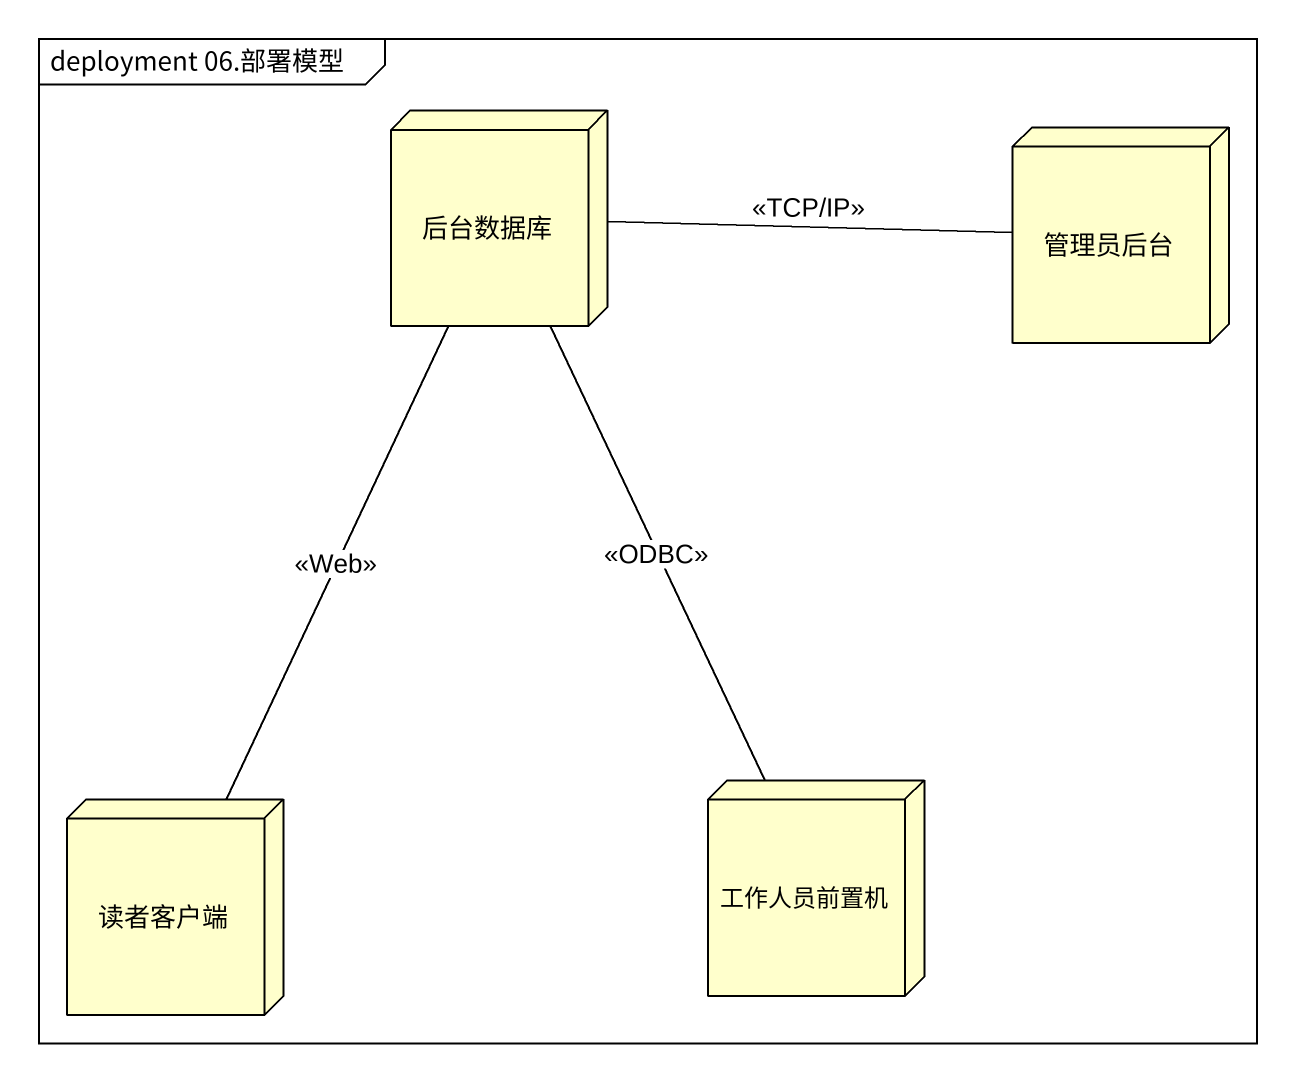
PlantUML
@startuml
mainframe deployment 06.部署模型
node 后台数据库
node 管理员后台
node 读者客户端
node 工作人员前置机
后台数据库 -right- 管理员后台 : <<TCP/IP>>
后台数据库 -- 读者客户端 : <<Web>>
后台数据库 -- 工作人员前置机 : <<ODBC>>
@enduml
